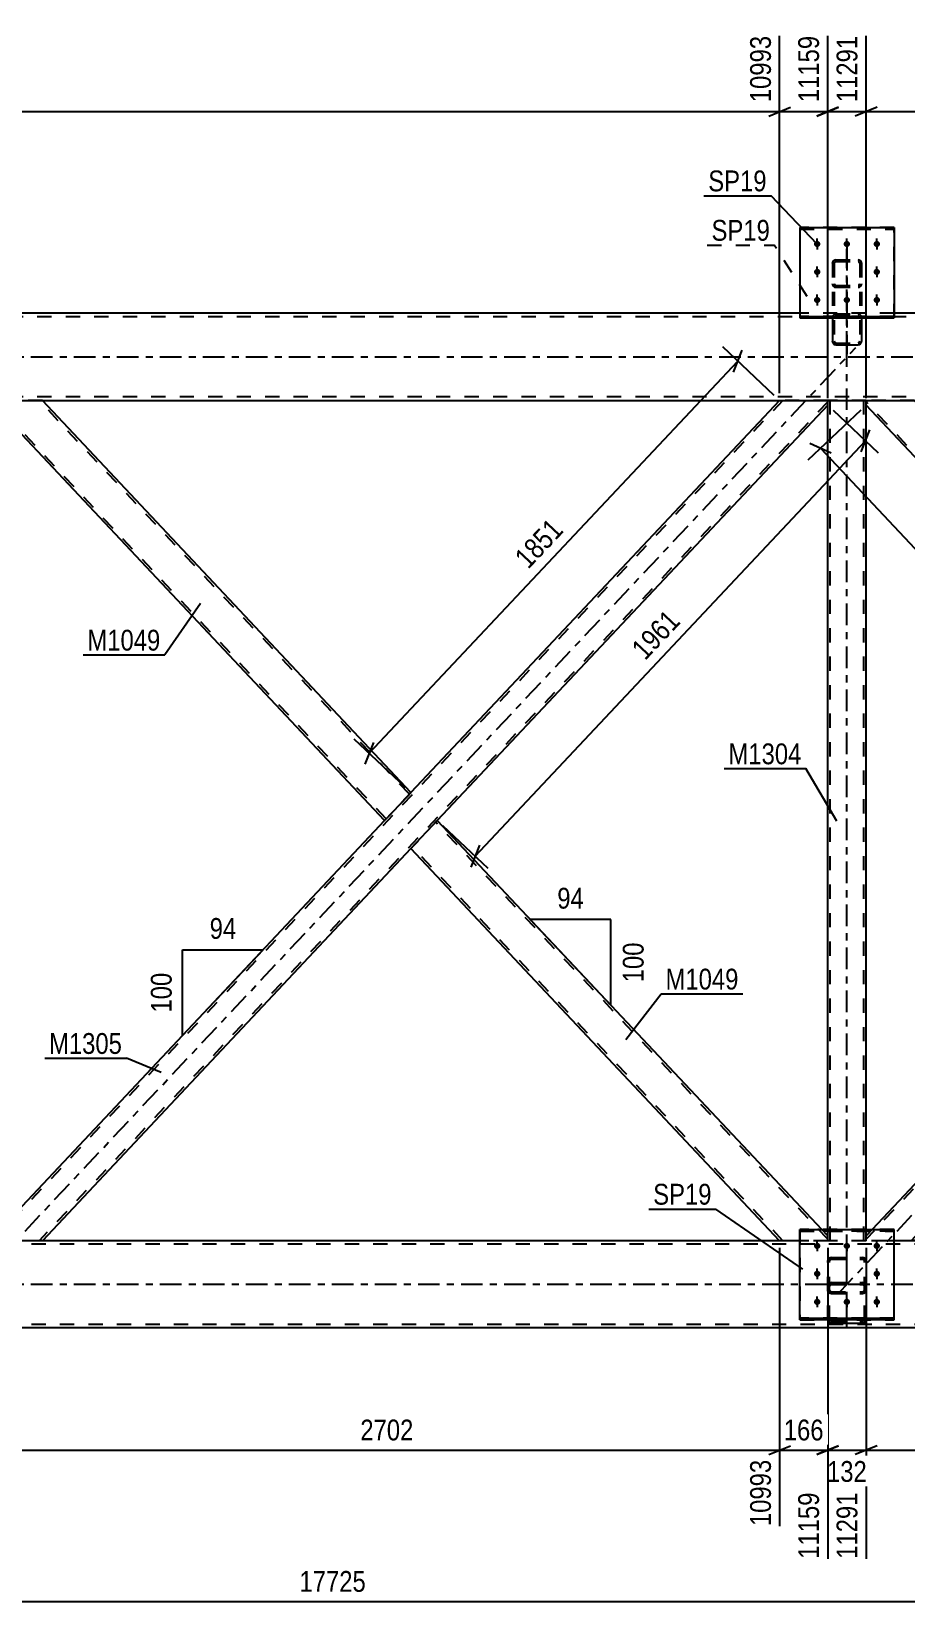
# Model space of a CAD drawing. Header units: millimetres. Extents: x 0 to 1189, y 0 to 841.
# Drawn here: x 350.8 to 471.1, y 454.9 to 671 of the extents above; entities that cross this region are included whole.
import ezdxf

# ---------------------------------------------------------------- set-up
doc = ezdxf.new("R2010")
doc.units = ezdxf.units.MM
doc.linetypes.add('DXK_LINE_DOT2', pattern=[3.9198, 1.9599, -1.9599])
doc.linetypes.add('DXK_LINE_DOT3', pattern=[5.9187, 2.979, -0.9799, 0.9799, -0.9799])
doc.styles.add('Arial Narrow', font='ARIALN.TTF', dxfattribs={"height": 0.2})

# ---------------------------------------------------------------- blocks, each defined once
blk = doc.blocks.new('Part-717048581-4066 - 3908')
at = {"color": 7, "linetype": 'DXK_LINE_DOT2'}
for p, q in [((682.07, 504.1), (84.43, 504.1)), ((469.58, 504.58), (456.58, 504.58)), ((682.07, 493.06), (84.43, 493.06))]:
    blk.add_line(p, q, dxfattribs=at)
at = {"color": 2, "linetype": 'Continuous'}
for p, q in [((456.58, 504.58), (229.58, 504.58)), ((677.27, 504.58), (469.58, 504.58)), ((677.27, 492.58), (84.43, 492.58))]:
    blk.add_line(p, q, dxfattribs=at)
at = {"color": 7, "linetype": 'DXK_LINE_DOT3'}
blk.add_line((84.43, 498.58), (682.07, 498.58), dxfattribs=at)
blk = doc.blocks.new('Bolt-717048581-3911 - 3908')
at = {"color": 1, "linetype": 'DXK_LINE_DOT2'}
for p, q in [((458.98, 642.11), (458.98, 640.97)), ((463.06, 642.11), (463.06, 640.97)), ((467.18, 642.11), (467.18, 640.97)), ((458.98, 638.27), (458.98, 637.14)), ((467.18, 638.27), (467.18, 637.14)), ((458.98, 634.4), (458.98, 633.27)), ((463.06, 634.4), (463.06, 633.27)), ((467.18, 634.4), (467.18, 633.27))]:
    blk.add_line(p, q, dxfattribs=at)
blk = doc.blocks.new('Bolt-717048581-3933 - 3908')
at = {"color": 1, "linetype": 'DXK_LINE_DOT2'}
for p, q in [((458.98, 504.26), (458.98, 503.13)), ((463.06, 504.26), (463.06, 503.13)), ((467.18, 504.26), (467.18, 503.13)), ((458.98, 500.43), (458.98, 499.29)), ((467.18, 500.43), (467.18, 499.29)), ((458.98, 496.56), (458.98, 495.42)), ((463.06, 496.56), (463.06, 495.42)), ((467.18, 496.56), (467.18, 495.42))]:
    blk.add_line(p, q, dxfattribs=at)
blk = doc.blocks.new('Bolt-717048581-3934 - 3908')
at = {"linetype": 'Continuous'}
for points in [[(458.98, 503.45), (458.89, 503.46), (458.8, 503.49), (458.72, 503.53), (458.65, 503.59), (458.6, 503.66), (458.56, 503.74), (458.54, 503.82), (458.54, 503.91), (458.56, 503.99), (458.6, 504.07), (458.65, 504.14), (458.72, 504.2), (458.8, 504.24), (458.89, 504.27), (458.98, 504.28), (459.07, 504.27), (459.16, 504.24), (459.24, 504.2), (459.31, 504.14), (459.36, 504.07), (459.4, 503.99), (459.42, 503.91), (459.42, 503.82), (459.4, 503.74), (459.36, 503.66), (459.31, 503.59), (459.24, 503.53), (459.16, 503.49), (459.07, 503.46)], [(463.06, 503.45), (462.97, 503.46), (462.88, 503.49), (462.8, 503.53), (462.73, 503.59), (462.68, 503.66), (462.64, 503.74), (462.62, 503.82), (462.62, 503.91), (462.64, 503.99), (462.68, 504.07), (462.73, 504.14), (462.8, 504.2), (462.88, 504.24), (462.97, 504.27), (463.06, 504.28), (463.15, 504.27), (463.24, 504.24), (463.32, 504.2), (463.39, 504.14), (463.44, 504.07), (463.48, 503.99), (463.5, 503.91), (463.5, 503.82), (463.48, 503.74), (463.44, 503.66), (463.39, 503.59), (463.32, 503.53), (463.24, 503.49), (463.15, 503.46)], [(467.18, 503.45), (467.09, 503.46), (467, 503.49), (466.92, 503.53), (466.85, 503.59), (466.8, 503.66), (466.76, 503.74), (466.74, 503.82), (466.74, 503.91), (466.76, 503.99), (466.8, 504.07), (466.85, 504.14), (466.92, 504.2), (467, 504.24), (467.09, 504.27), (467.18, 504.28), (467.27, 504.27), (467.36, 504.24), (467.44, 504.2), (467.51, 504.14), (467.56, 504.07), (467.6, 503.99), (467.62, 503.91), (467.62, 503.82), (467.6, 503.74), (467.56, 503.66), (467.51, 503.59), (467.44, 503.53), (467.36, 503.49), (467.27, 503.46)], [(458.98, 499.62), (458.89, 499.63), (458.8, 499.65), (458.72, 499.7), (458.65, 499.75), (458.6, 499.82), (458.56, 499.9), (458.54, 499.99), (458.54, 500.07), (458.56, 500.16), (458.6, 500.24), (458.65, 500.31), (458.72, 500.36), (458.8, 500.41), (458.89, 500.43), (458.98, 500.44), (459.07, 500.43), (459.16, 500.41), (459.24, 500.36), (459.31, 500.31), (459.36, 500.24), (459.4, 500.16), (459.42, 500.07), (459.42, 499.99), (459.4, 499.9), (459.36, 499.82), (459.31, 499.75), (459.24, 499.7), (459.16, 499.65), (459.07, 499.63)], [(467.18, 499.62), (467.09, 499.63), (467, 499.65), (466.92, 499.7), (466.85, 499.75), (466.8, 499.82), (466.76, 499.9), (466.74, 499.99), (466.74, 500.07), (466.76, 500.16), (466.8, 500.24), (466.85, 500.31), (466.92, 500.36), (467, 500.41), (467.09, 500.43), (467.18, 500.44), (467.27, 500.43), (467.36, 500.41), (467.44, 500.36), (467.51, 500.31), (467.56, 500.24), (467.6, 500.16), (467.62, 500.07), (467.62, 499.99), (467.6, 499.9), (467.56, 499.82), (467.51, 499.75), (467.44, 499.7), (467.36, 499.65), (467.27, 499.63)], [(458.98, 495.74), (458.89, 495.75), (458.8, 495.78), (458.72, 495.82), (458.65, 495.88), (458.6, 495.95), (458.56, 496.03), (458.54, 496.12), (458.54, 496.2), (458.56, 496.29), (458.6, 496.37), (458.65, 496.44), (458.72, 496.49), (458.8, 496.54), (458.89, 496.56), (458.98, 496.57), (459.07, 496.56), (459.16, 496.54), (459.24, 496.49), (459.31, 496.44), (459.36, 496.37), (459.4, 496.29), (459.42, 496.2), (459.42, 496.12), (459.4, 496.03), (459.36, 495.95), (459.31, 495.88), (459.24, 495.82), (459.16, 495.78), (459.07, 495.75)], [(463.06, 495.74), (462.97, 495.75), (462.88, 495.78), (462.8, 495.82), (462.73, 495.88), (462.68, 495.95), (462.64, 496.03), (462.62, 496.12), (462.62, 496.2), (462.64, 496.29), (462.68, 496.37), (462.73, 496.44), (462.8, 496.49), (462.88, 496.54), (462.97, 496.56), (463.06, 496.57), (463.15, 496.56), (463.24, 496.54), (463.32, 496.49), (463.39, 496.44), (463.44, 496.37), (463.48, 496.29), (463.5, 496.2), (463.5, 496.12), (463.48, 496.03), (463.44, 495.95), (463.39, 495.88), (463.32, 495.82), (463.24, 495.78), (463.15, 495.75)], [(467.18, 495.74), (467.09, 495.75), (467, 495.78), (466.92, 495.82), (466.85, 495.88), (466.8, 495.95), (466.76, 496.03), (466.74, 496.12), (466.74, 496.2), (466.76, 496.29), (466.8, 496.37), (466.85, 496.44), (466.92, 496.49), (467, 496.54), (467.09, 496.56), (467.18, 496.57), (467.27, 496.56), (467.36, 496.54), (467.44, 496.49), (467.51, 496.44), (467.56, 496.37), (467.6, 496.29), (467.62, 496.2), (467.62, 496.12), (467.6, 496.03), (467.56, 495.95), (467.51, 495.88), (467.44, 495.82), (467.36, 495.78), (467.27, 495.75)]]:
    blk.add_hatch(color=1, dxfattribs=at).paths.add_polyline_path(points)
at = {"color": 1, "linetype": 'Continuous'}
for p, q in [((458.98, 503.47), (458.98, 504.6)), ((463.06, 503.47), (463.06, 504.6)), ((467.18, 503.47), (467.18, 504.6)), ((458.98, 499.63), (458.98, 500.77)), ((467.18, 499.63), (467.18, 500.77)), ((458.98, 495.76), (458.98, 496.9)), ((463.06, 495.76), (463.06, 496.9)), ((467.18, 495.76), (467.18, 496.9))]:
    blk.add_line(p, q, dxfattribs=at)
blk = doc.blocks.new('Bolt-717048581-3940 - 3908')
at = {"linetype": 'Continuous'}
for points in [[(458.98, 641.3), (458.89, 641.31), (458.8, 641.33), (458.72, 641.38), (458.65, 641.43), (458.6, 641.5), (458.56, 641.58), (458.54, 641.67), (458.54, 641.75), (458.56, 641.84), (458.6, 641.92), (458.65, 641.99), (458.72, 642.04), (458.8, 642.09), (458.89, 642.11), (458.98, 642.12), (459.07, 642.11), (459.16, 642.09), (459.24, 642.04), (459.31, 641.99), (459.36, 641.92), (459.4, 641.84), (459.42, 641.75), (459.42, 641.67), (459.4, 641.58), (459.36, 641.5), (459.31, 641.43), (459.24, 641.38), (459.16, 641.33), (459.07, 641.31)], [(463.06, 641.3), (462.97, 641.31), (462.88, 641.33), (462.8, 641.38), (462.73, 641.43), (462.68, 641.5), (462.64, 641.58), (462.62, 641.67), (462.62, 641.75), (462.64, 641.84), (462.68, 641.92), (462.73, 641.99), (462.8, 642.04), (462.88, 642.09), (462.97, 642.11), (463.06, 642.12), (463.15, 642.11), (463.24, 642.09), (463.32, 642.04), (463.39, 641.99), (463.44, 641.92), (463.48, 641.84), (463.5, 641.75), (463.5, 641.67), (463.48, 641.58), (463.44, 641.5), (463.39, 641.43), (463.32, 641.38), (463.24, 641.33), (463.15, 641.31)], [(467.18, 641.3), (467.09, 641.31), (467, 641.33), (466.92, 641.38), (466.85, 641.43), (466.8, 641.5), (466.76, 641.58), (466.74, 641.67), (466.74, 641.75), (466.76, 641.84), (466.8, 641.92), (466.85, 641.99), (466.92, 642.04), (467, 642.09), (467.09, 642.11), (467.18, 642.12), (467.27, 642.11), (467.36, 642.09), (467.44, 642.04), (467.51, 641.99), (467.56, 641.92), (467.6, 641.84), (467.62, 641.75), (467.62, 641.67), (467.6, 641.58), (467.56, 641.5), (467.51, 641.43), (467.44, 641.38), (467.36, 641.33), (467.27, 641.31)], [(458.98, 637.46), (458.89, 637.47), (458.8, 637.5), (458.72, 637.54), (458.65, 637.6), (458.6, 637.67), (458.56, 637.75), (458.54, 637.83), (458.54, 637.92), (458.56, 638), (458.6, 638.08), (458.65, 638.15), (458.72, 638.21), (458.8, 638.25), (458.89, 638.28), (458.98, 638.29), (459.07, 638.28), (459.16, 638.25), (459.24, 638.21), (459.31, 638.15), (459.36, 638.08), (459.4, 638), (459.42, 637.92), (459.42, 637.83), (459.4, 637.75), (459.36, 637.67), (459.31, 637.6), (459.24, 637.54), (459.16, 637.5), (459.07, 637.47)], [(467.18, 637.46), (467.09, 637.47), (467, 637.5), (466.92, 637.54), (466.85, 637.6), (466.8, 637.67), (466.76, 637.75), (466.74, 637.83), (466.74, 637.92), (466.76, 638), (466.8, 638.08), (466.85, 638.15), (466.92, 638.21), (467, 638.25), (467.09, 638.28), (467.18, 638.29), (467.27, 638.28), (467.36, 638.25), (467.44, 638.21), (467.51, 638.15), (467.56, 638.08), (467.6, 638), (467.62, 637.92), (467.62, 637.83), (467.6, 637.75), (467.56, 637.67), (467.51, 637.6), (467.44, 637.54), (467.36, 637.5), (467.27, 637.47)], [(458.98, 633.59), (458.89, 633.6), (458.8, 633.63), (458.72, 633.67), (458.65, 633.73), (458.6, 633.8), (458.56, 633.88), (458.54, 633.96), (458.54, 634.05), (458.56, 634.13), (458.6, 634.21), (458.65, 634.28), (458.72, 634.34), (458.8, 634.38), (458.89, 634.41), (458.98, 634.42), (459.07, 634.41), (459.16, 634.38), (459.24, 634.34), (459.31, 634.28), (459.36, 634.21), (459.4, 634.13), (459.42, 634.05), (459.42, 633.96), (459.4, 633.88), (459.36, 633.8), (459.31, 633.73), (459.24, 633.67), (459.16, 633.63), (459.07, 633.6)], [(463.06, 633.59), (462.97, 633.6), (462.88, 633.63), (462.8, 633.67), (462.73, 633.73), (462.68, 633.8), (462.64, 633.88), (462.62, 633.96), (462.62, 634.05), (462.64, 634.13), (462.68, 634.21), (462.73, 634.28), (462.8, 634.34), (462.88, 634.38), (462.97, 634.41), (463.06, 634.42), (463.15, 634.41), (463.24, 634.38), (463.32, 634.34), (463.39, 634.28), (463.44, 634.21), (463.48, 634.13), (463.5, 634.05), (463.5, 633.96), (463.48, 633.88), (463.44, 633.8), (463.39, 633.73), (463.32, 633.67), (463.24, 633.63), (463.15, 633.6)], [(467.18, 633.59), (467.09, 633.6), (467, 633.63), (466.92, 633.67), (466.85, 633.73), (466.8, 633.8), (466.76, 633.88), (466.74, 633.96), (466.74, 634.05), (466.76, 634.13), (466.8, 634.21), (466.85, 634.28), (466.92, 634.34), (467, 634.38), (467.09, 634.41), (467.18, 634.42), (467.27, 634.41), (467.36, 634.38), (467.44, 634.34), (467.51, 634.28), (467.56, 634.21), (467.6, 634.13), (467.62, 634.05), (467.62, 633.96), (467.6, 633.88), (467.56, 633.8), (467.51, 633.73), (467.44, 633.67), (467.36, 633.63), (467.27, 633.6)]]:
    blk.add_hatch(color=1, dxfattribs=at).paths.add_polyline_path(points)
at = {"color": 1, "linetype": 'Continuous'}
for p, q in [((458.98, 641.31), (458.98, 642.45)), ((463.06, 641.31), (463.06, 642.45)), ((467.18, 641.31), (467.18, 642.45)), ((458.98, 637.48), (458.98, 638.62)), ((467.18, 637.48), (467.18, 638.62)), ((458.98, 633.61), (458.98, 634.74)), ((463.06, 633.61), (463.06, 634.74)), ((467.18, 633.61), (467.18, 634.74))]:
    blk.add_line(p, q, dxfattribs=at)
blk = doc.blocks.new('Part-717048581-4071 - 3908')
at = {"color": 7, "linetype": 'DXK_LINE_DOT2'}
for p, q in [((722.07, 631.7), (84.43, 631.7)), ((469.58, 632.18), (456.58, 632.18)), ((722.07, 620.66), (84.43, 620.66))]:
    blk.add_line(p, q, dxfattribs=at)
at = {"color": 2, "linetype": 'Continuous'}
for p, q in [((456.58, 632.18), (229.58, 632.18)), ((696.57, 632.18), (469.58, 632.18)), ((220.67, 620.18), (722.07, 620.18))]:
    blk.add_line(p, q, dxfattribs=at)
at = {"color": 7, "linetype": 'DXK_LINE_DOT3'}
blk.add_line((84.43, 626.18), (722.07, 626.18), dxfattribs=at)
blk = doc.blocks.new('Part-717048581-4099 - 3908')
at = {"color": 2, "linetype": 'Continuous'}
for p, q in [((456.58, 506.12), (469.58, 506.12)), ((456.58, 493.68), (456.58, 506.12)), ((469.58, 493.68), (469.58, 506.12)), ((456.58, 493.9), (469.58, 493.9)), ((469.58, 493.68), (456.58, 493.68))]:
    blk.add_line(p, q, dxfattribs=at)
at = {"color": 7, "linetype": 'DXK_LINE_DOT2'}
blk.add_line((456.58, 505.9), (469.58, 505.9), dxfattribs=at)
blk = doc.blocks.new('Part-717048581-4091 - 3908')
at = {"color": 7, "linetype": 'DXK_LINE_DOT2'}
for p, q in [((469.58, 643.97), (456.58, 643.97)), ((456.58, 643.97), (456.58, 631.53)), ((469.58, 631.53), (469.58, 643.97)), ((456.58, 643.75), (469.58, 643.75)), ((469.58, 631.75), (456.58, 631.75)), ((456.58, 631.53), (469.58, 631.53))]:
    blk.add_line(p, q, dxfattribs=at)
blk = doc.blocks.new('Part-717048581-4094 - 3908')
at = {"color": 7, "linetype": 'DXK_LINE_DOT2'}
for p, q in [((469.58, 506.12), (456.58, 506.12)), ((456.58, 506.12), (456.58, 493.68)), ((469.58, 505.9), (456.58, 505.9)), ((469.58, 493.68), (469.58, 506.12)), ((469.58, 493.9), (456.58, 493.9)), ((456.58, 493.68), (469.58, 493.68))]:
    blk.add_line(p, q, dxfattribs=at)
blk = doc.blocks.new('Part-717048581-4119 - 3908')
at = {"color": 7, "linetype": 'DXK_LINE_DOT3'}
blk.add_line((463.07, 494.58), (463.07, 630.18), dxfattribs=at)
at = {"color": 7, "linetype": 'DXK_LINE_DOT2'}
for p, q in [((465.71, 620.18), (460.43, 620.18)), ((460.43, 619.52), (460.43, 620.18)), ((460.75, 504.58), (460.75, 620.18)), ((465.39, 504.58), (465.39, 620.18)), ((465.71, 619.52), (465.71, 620.18)), ((460.43, 504.58), (460.43, 506.12)), ((465.71, 504.58), (465.71, 506.12)), ((465.71, 504.58), (460.43, 504.58))]:
    blk.add_line(p, q, dxfattribs=at)
at = {"color": 2, "linetype": 'Continuous'}
for p, q in [((460.43, 506.12), (460.43, 619.52)), ((465.71, 506.12), (465.71, 619.52))]:
    blk.add_line(p, q, dxfattribs=at)
blk = doc.blocks.new('Part-717048581-4120 - 3908')
at = {"color": 7, "linetype": 'DXK_LINE_DOT2'}
for p, q in [((461.38, 639.48), (461.22, 639.39)), ((461.56, 639.52), (461.38, 639.48)), ((461.56, 639.52), (464.6, 639.52)), ((464.79, 639.48), (464.6, 639.52)), ((464.94, 639.39), (464.79, 639.48)), ((461.12, 639.24), (461.08, 639.07)), ((461.08, 639.07), (461.08, 631.53)), ((461.22, 639.39), (461.12, 639.24)), ((461.32, 639.07), (461.34, 639.15)), ((461.32, 639.07), (461.32, 628.34)), ((461.34, 639.15), (461.39, 639.23)), ((461.39, 639.23), (461.47, 639.28)), ((461.47, 639.28), (461.56, 639.29)), ((461.56, 639.29), (464.6, 639.29)), ((464.6, 639.29), (464.69, 639.28)), ((464.69, 639.28), (464.77, 639.23)), ((464.77, 639.23), (464.82, 639.15)), ((464.82, 639.15), (464.84, 639.07)), ((464.84, 639.07), (464.84, 628.34)), ((465.05, 639.24), (464.94, 639.39)), ((465.08, 639.07), (465.05, 639.24)), ((465.08, 639.07), (465.08, 631.53)), ((461.08, 636.21), (461.12, 636.04)), ((461.12, 636.04), (461.22, 635.89)), ((461.22, 635.89), (461.38, 635.79)), ((461.34, 636.12), (461.32, 636.21)), ((461.39, 636.05), (461.34, 636.12)), ((461.38, 635.79), (461.56, 635.76)), ((461.47, 636), (461.39, 636.05)), ((461.56, 635.98), (461.47, 636)), ((461.56, 635.98), (464.6, 635.98)), ((461.56, 635.76), (464.6, 635.76)), ((464.69, 636), (464.6, 635.98)), ((464.6, 635.76), (464.79, 635.79)), ((464.77, 636.05), (464.69, 636)), ((464.82, 636.12), (464.77, 636.05)), ((464.79, 635.79), (464.94, 635.89)), ((464.84, 636.21), (464.82, 636.12)), ((464.94, 635.89), (465.05, 636.04)), ((465.05, 636.04), (465.08, 636.21)), ((461.08, 631.57), (461.12, 631.77)), ((461.34, 631.67), (461.32, 631.57)), ((461.39, 631.75), (461.34, 631.67)), ((461.38, 632.04), (461.56, 632.08)), ((461.47, 631.81), (461.39, 631.75)), ((461.56, 631.83), (461.47, 631.81)), ((461.56, 632.08), (464.6, 632.08)), ((461.56, 631.83), (464.6, 631.83)), ((464.6, 632.08), (464.79, 632.04)), ((464.69, 631.81), (464.6, 631.83)), ((464.77, 631.75), (464.69, 631.81)), ((464.82, 631.67), (464.77, 631.75)), ((464.84, 631.57), (464.82, 631.67)), ((465.05, 631.77), (465.08, 631.57)), ((461.32, 628.34), (461.34, 628.24)), ((461.34, 628.24), (461.39, 628.15)), ((461.39, 628.15), (461.47, 628.1)), ((461.47, 628.1), (461.56, 628.08)), ((461.56, 628.08), (464.6, 628.08)), ((464.6, 628.08), (464.69, 628.1)), ((464.69, 628.1), (464.77, 628.15)), ((464.77, 628.15), (464.82, 628.24)), ((464.82, 628.24), (464.84, 628.34))]:
    blk.add_line(p, q, dxfattribs=at)
at = {"color": 7, "linetype": 'DXK_LINE_DOT3'}
blk.add_line((463.08, 626.53), (463.08, 641.06), dxfattribs=at)
at = {"color": 2, "linetype": 'Continuous'}
for p, q in [((461.08, 631.53), (461.08, 628.34)), ((465.08, 631.53), (465.08, 628.34)), ((461.12, 628.14), (461.08, 628.34)), ((461.56, 627.82), (461.38, 627.86)), ((461.56, 627.82), (464.6, 627.82)), ((464.79, 627.86), (464.6, 627.82)), ((465.08, 628.34), (465.05, 628.14))]:
    blk.add_line(p, q, dxfattribs=at)
at = {"color": 7, "linetype": 'DXK_LINE_DOT2'}
for centre, start, end in [((461.58, 631.59), 114.32, 159.2417), ((464.58, 631.59), 20.7583, 65.68)]:
    blk.add_arc(centre, 0.496, start, end, dxfattribs=at)
at = {"color": 2, "linetype": 'Continuous'}
for centre, start, end in [((461.58, 628.32), 200.7583, 245.68), ((464.58, 628.32), 294.32, 339.2417)]:
    blk.add_arc(centre, 0.496, start, end, dxfattribs=at)
blk = doc.blocks.new('Part-717048581-4121 - 3908')
at = {"color": 7, "linetype": 'DXK_LINE_DOT2'}
for p, q in [((460.48, 501.99), (460.44, 501.82)), ((460.44, 493.72), (460.44, 501.82)), ((460.58, 502.14), (460.48, 501.99)), ((460.74, 502.24), (460.58, 502.14)), ((460.68, 501.82), (460.7, 501.91)), ((460.68, 493.72), (460.68, 501.82)), ((460.7, 501.91), (460.75, 501.98)), ((460.92, 502.27), (460.74, 502.24)), ((460.75, 501.98), (460.83, 502.03)), ((460.83, 502.03), (460.92, 502.05)), ((460.92, 502.27), (465.24, 502.27)), ((460.92, 502.05), (465.24, 502.05)), ((465.43, 502.24), (465.24, 502.27)), ((465.24, 502.05), (465.33, 502.03)), ((465.33, 502.03), (465.41, 501.98)), ((465.41, 501.98), (465.46, 501.91)), ((465.58, 502.14), (465.43, 502.24)), ((465.46, 501.91), (465.48, 501.82)), ((465.48, 493.72), (465.48, 501.82)), ((465.69, 501.99), (465.58, 502.14)), ((465.72, 501.82), (465.69, 501.99)), ((465.72, 493.72), (465.72, 501.82)), ((460.44, 498.32), (460.48, 498.51)), ((460.44, 497.76), (460.48, 497.59)), ((460.48, 497.59), (460.58, 497.44)), ((460.58, 497.44), (460.74, 497.35)), ((460.7, 498.41), (460.68, 498.32)), ((460.7, 497.68), (460.68, 497.76)), ((460.75, 498.5), (460.7, 498.41)), ((460.75, 497.6), (460.7, 497.68)), ((460.74, 498.79), (460.92, 498.83)), ((460.74, 497.35), (460.92, 497.31)), ((460.83, 498.55), (460.75, 498.5)), ((460.83, 497.55), (460.75, 497.6)), ((460.92, 498.57), (460.83, 498.55)), ((460.92, 497.54), (460.83, 497.55)), ((460.92, 498.83), (465.24, 498.83)), ((460.92, 498.57), (465.24, 498.57)), ((460.92, 497.54), (465.24, 497.54)), ((460.92, 497.31), (465.24, 497.31)), ((465.24, 498.83), (465.43, 498.79)), ((465.33, 498.55), (465.24, 498.57)), ((465.33, 497.55), (465.24, 497.54)), ((465.24, 497.31), (465.43, 497.35)), ((465.41, 498.5), (465.33, 498.55)), ((465.41, 497.6), (465.33, 497.55)), ((465.46, 498.41), (465.41, 498.5)), ((465.46, 497.68), (465.41, 497.6)), ((465.43, 497.35), (465.58, 497.44)), ((465.48, 498.32), (465.46, 498.41)), ((465.48, 497.76), (465.46, 497.68)), ((465.58, 497.44), (465.69, 497.59)), ((465.69, 498.51), (465.72, 498.32)), ((465.69, 497.59), (465.72, 497.76)), ((460.45, 493.68), (460.44, 493.72)), ((460.68, 493.72), (460.7, 493.62)), ((460.7, 493.62), (460.75, 493.54)), ((460.75, 493.54), (460.83, 493.48)), ((460.83, 493.48), (460.92, 493.46)), ((460.92, 493.46), (465.24, 493.46)), ((465.24, 493.46), (465.33, 493.48)), ((465.33, 493.48), (465.41, 493.54)), ((465.41, 493.54), (465.46, 493.62)), ((465.46, 493.62), (465.48, 493.72)), ((465.72, 493.72), (465.72, 493.68))]:
    blk.add_line(p, q, dxfattribs=at)
at = {"color": 7, "linetype": 'DXK_LINE_DOT3'}
blk.add_line((463.08, 492.6), (463.08, 503.21), dxfattribs=at)
at = {"color": 2, "linetype": 'Continuous'}
for p, q in [((460.48, 493.52), (460.45, 493.68)), ((460.92, 493.21), (460.74, 493.25)), ((460.92, 493.21), (465.24, 493.21)), ((465.43, 493.25), (465.24, 493.21)), ((465.72, 493.68), (465.69, 493.52))]:
    blk.add_line(p, q, dxfattribs=at)
at = {"color": 7, "linetype": 'DXK_LINE_DOT2'}
for centre, start, end in [((460.94, 498.33), 114.3199, 159.2417), ((465.22, 498.33), 20.7583, 65.6801)]:
    blk.add_arc(centre, 0.496, start, end, dxfattribs=at)
at = {"color": 2, "linetype": 'Continuous'}
for centre, start, end in [((460.94, 493.7), 200.7583, 245.6801), ((465.22, 493.7), 294.3199, 339.2417)]:
    blk.add_arc(centre, 0.496, start, end, dxfattribs=at)
blk = doc.blocks.new('Part-717048581-4136 - 3908')
at = {"color": 7, "linetype": 'DXK_LINE_DOT2'}
for p, q in [((461.22, 639.39), (461.38, 639.48)), ((461.38, 639.48), (461.56, 639.52)), ((461.56, 639.52), (464.6, 639.52)), ((464.6, 639.52), (464.79, 639.48)), ((464.79, 639.48), (464.94, 639.39)), ((461.08, 639.07), (461.12, 639.24)), ((461.08, 639.07), (461.08, 628.34)), ((461.12, 639.24), (461.22, 639.39)), ((461.34, 639.15), (461.32, 639.07)), ((461.32, 639.07), (461.32, 628.34)), ((461.39, 639.23), (461.34, 639.15)), ((461.47, 639.28), (461.39, 639.23)), ((461.56, 639.29), (461.47, 639.28)), ((461.56, 639.29), (464.6, 639.29)), ((464.69, 639.28), (464.6, 639.29)), ((464.77, 639.23), (464.69, 639.28)), ((464.82, 639.15), (464.77, 639.23)), ((464.84, 639.07), (464.82, 639.15)), ((464.84, 639.07), (464.84, 628.34)), ((464.94, 639.39), (465.05, 639.24)), ((465.05, 639.24), (465.08, 639.07)), ((465.08, 639.07), (465.08, 628.34)), ((461.12, 636.04), (461.08, 636.21)), ((461.22, 635.89), (461.12, 636.04)), ((461.38, 635.79), (461.22, 635.89)), ((461.32, 636.21), (461.34, 636.12)), ((461.34, 636.12), (461.39, 636.05)), ((461.56, 635.76), (461.38, 635.79)), ((461.39, 636.05), (461.47, 636)), ((461.47, 636), (461.56, 635.99)), ((461.56, 635.99), (464.6, 635.99)), ((461.56, 635.76), (464.6, 635.76)), ((464.6, 635.99), (464.69, 636)), ((464.79, 635.79), (464.6, 635.76)), ((464.69, 636), (464.77, 636.05)), ((464.77, 636.05), (464.82, 636.12)), ((464.94, 635.89), (464.79, 635.79)), ((464.82, 636.12), (464.84, 636.21)), ((465.05, 636.04), (464.94, 635.89)), ((465.08, 636.21), (465.05, 636.04)), ((461.11, 631.7), (461.08, 631.57)), ((461.12, 631.77), (461.11, 631.7)), ((461.32, 631.57), (461.34, 631.67)), ((461.34, 631.67), (461.39, 631.75)), ((461.56, 632.08), (461.38, 632.04)), ((461.39, 631.75), (461.47, 631.81)), ((461.47, 631.81), (461.56, 631.83)), ((461.56, 632.08), (464.6, 632.08)), ((461.56, 631.83), (464.6, 631.83)), ((464.77, 632.05), (464.6, 632.08)), ((464.6, 631.83), (464.69, 631.81)), ((464.69, 631.81), (464.77, 631.75)), ((464.79, 632.04), (464.77, 632.05)), ((464.77, 631.75), (464.82, 631.67)), ((464.82, 631.67), (464.84, 631.57)), ((465.06, 631.7), (465.05, 631.77)), ((465.08, 631.57), (465.06, 631.7)), ((461.08, 628.34), (461.12, 628.14)), ((461.34, 628.24), (461.32, 628.34)), ((461.39, 628.15), (461.34, 628.24)), ((461.38, 627.86), (461.56, 627.82)), ((461.47, 628.1), (461.39, 628.15)), ((461.56, 628.08), (461.47, 628.1)), ((461.56, 628.08), (464.6, 628.08)), ((461.56, 627.82), (464.6, 627.82)), ((464.69, 628.1), (464.6, 628.08)), ((464.6, 627.82), (464.79, 627.86)), ((464.77, 628.15), (464.69, 628.1)), ((464.82, 628.24), (464.77, 628.15)), ((464.84, 628.34), (464.82, 628.24)), ((465.05, 628.14), (465.08, 628.34))]:
    blk.add_line(p, q, dxfattribs=at)
at = {"color": 7, "linetype": 'DXK_LINE_DOT3'}
blk.add_line((463.08, 641.06), (463.08, 626.53), dxfattribs=at)
at = {"color": 7, "linetype": 'DXK_LINE_DOT2'}
for centre, start, end in [((461.58, 631.59), 114.32, 159.2417), ((464.58, 631.59), 20.7583, 65.68), ((461.58, 628.32), 200.7583, 245.68), ((464.58, 628.32), 294.32, 339.2417)]:
    blk.add_arc(centre, 0.496, start, end, dxfattribs=at)
blk = doc.blocks.new('Part-717048581-4137 - 3908')
at = {"color": 7, "linetype": 'DXK_LINE_DOT2'}
for p, q in [((460.44, 501.82), (460.48, 501.99)), ((460.44, 493.72), (460.44, 501.82)), ((460.48, 501.99), (460.58, 502.14)), ((460.58, 502.14), (460.74, 502.24)), ((460.7, 501.91), (460.68, 501.82)), ((460.68, 493.72), (460.68, 501.82)), ((460.75, 501.98), (460.7, 501.91)), ((460.74, 502.24), (460.92, 502.27)), ((460.83, 502.03), (460.75, 501.98)), ((460.92, 502.05), (460.83, 502.03)), ((460.92, 502.27), (465.24, 502.27)), ((460.92, 502.05), (465.24, 502.05)), ((465.24, 502.27), (465.43, 502.24)), ((465.33, 502.03), (465.24, 502.05)), ((465.41, 501.98), (465.33, 502.03)), ((465.46, 501.91), (465.41, 501.98)), ((465.43, 502.24), (465.58, 502.14)), ((465.48, 501.82), (465.46, 501.91)), ((465.48, 493.72), (465.48, 501.82)), ((465.58, 502.14), (465.69, 501.99)), ((465.69, 501.99), (465.72, 501.82)), ((465.72, 493.72), (465.72, 501.82)), ((460.48, 498.51), (460.44, 498.32)), ((460.48, 497.59), (460.44, 497.76)), ((460.58, 497.44), (460.48, 497.59)), ((460.74, 497.35), (460.58, 497.44)), ((460.68, 498.32), (460.7, 498.41)), ((460.68, 497.76), (460.7, 497.68)), ((460.7, 498.41), (460.75, 498.5)), ((460.7, 497.68), (460.75, 497.6)), ((460.92, 498.83), (460.74, 498.79)), ((460.92, 497.31), (460.74, 497.35)), ((460.75, 498.5), (460.83, 498.55)), ((460.75, 497.6), (460.83, 497.55)), ((460.83, 498.55), (460.92, 498.57)), ((460.83, 497.55), (460.92, 497.54)), ((460.92, 498.83), (465.24, 498.83)), ((460.92, 498.57), (465.24, 498.57)), ((460.92, 497.54), (465.24, 497.54)), ((460.92, 497.31), (465.24, 497.31)), ((465.43, 498.79), (465.24, 498.83)), ((465.24, 498.57), (465.33, 498.55)), ((465.24, 497.54), (465.33, 497.55)), ((465.43, 497.35), (465.24, 497.31)), ((465.33, 498.55), (465.41, 498.5)), ((465.33, 497.55), (465.41, 497.6)), ((465.41, 498.5), (465.46, 498.41)), ((465.41, 497.6), (465.46, 497.68)), ((465.58, 497.44), (465.43, 497.35)), ((465.46, 498.41), (465.48, 498.32)), ((465.46, 497.68), (465.48, 497.76)), ((465.69, 497.59), (465.58, 497.44)), ((465.72, 498.32), (465.69, 498.51)), ((465.72, 497.76), (465.69, 497.59)), ((460.44, 493.72), (460.48, 493.52)), ((460.7, 493.62), (460.68, 493.72)), ((460.75, 493.54), (460.7, 493.62)), ((460.74, 493.25), (460.92, 493.21)), ((460.83, 493.48), (460.75, 493.54)), ((460.92, 493.46), (460.83, 493.48)), ((460.92, 493.46), (465.24, 493.46)), ((460.92, 493.21), (465.24, 493.21)), ((465.33, 493.48), (465.24, 493.46)), ((465.24, 493.21), (465.43, 493.25)), ((465.41, 493.54), (465.33, 493.48)), ((465.46, 493.62), (465.41, 493.54)), ((465.48, 493.72), (465.46, 493.62)), ((465.69, 493.52), (465.72, 493.72))]:
    blk.add_line(p, q, dxfattribs=at)
for centre, start, end in [((460.94, 498.33), 114.3199, 159.2417), ((465.22, 498.33), 20.7583, 65.6801), ((460.94, 493.7), 200.7583, 245.6801), ((465.22, 493.7), 294.3199, 339.2417)]:
    blk.add_arc(centre, 0.496, start, end, dxfattribs=at)
blk = doc.blocks.new('Part-717048581-4142 - 3908')
at = {"color": 2, "linetype": 'Continuous'}
for p, q in [((456.58, 643.97), (469.58, 643.97)), ((456.58, 643.97), (456.58, 631.53)), ((469.58, 643.97), (469.58, 631.53)), ((456.58, 631.75), (469.58, 631.75)), ((456.58, 631.53), (469.58, 631.53))]:
    blk.add_line(p, q, dxfattribs=at)
at = {"color": 7, "linetype": 'DXK_LINE_DOT2'}
blk.add_line((456.58, 643.75), (469.58, 643.75), dxfattribs=at)
blk = doc.blocks.new('Part-717048581-4201 - 3908')
at = {"color": 2, "linetype": 'Continuous'}
for p, q in [((403.07, 558.52), (406.7, 562.38)), ((406.7, 562.38), (459.6, 506.12)), ((453.81, 504.58), (403.07, 558.52))]:
    blk.add_line(p, q, dxfattribs=at)
at = {"color": 7, "linetype": 'DXK_LINE_DOT2'}
for p, q in [((460.43, 504.77), (406.48, 562.14)), ((403.29, 558.76), (403.31, 558.78)), ((454.24, 504.58), (403.29, 558.76)), ((460.43, 505.24), (459.6, 506.12)), ((460.43, 504.58), (453.81, 504.58)), ((460.43, 504.58), (460.43, 505.24))]:
    blk.add_line(p, q, dxfattribs=at)
blk = doc.blocks.new('Part-717048581-4251 - 3908')
at = {"color": 7, "linetype": 'DXK_LINE_DOT3'}
blk.add_line((341.86, 497.29), (464.28, 627.46), dxfattribs=at)
at = {"color": 7, "linetype": 'DXK_LINE_DOT2'}
for p, q in [((454.24, 620.18), (345.71, 504.77)), ((460.43, 620.18), (453.81, 620.18)), ((460.43, 619.98), (351.9, 504.58)), ((403.07, 566.23), (399.45, 562.38)), ((406.7, 562.38), (403.07, 558.52)), ((352.34, 504.58), (345.71, 504.58))]:
    blk.add_line(p, q, dxfattribs=at)
at = {"color": 2, "linetype": 'Continuous'}
for p, q in [((453.81, 620.18), (403.07, 566.23)), ((460.43, 619.52), (460.43, 620.18)), ((460.43, 619.52), (406.7, 562.38)), ((399.45, 562.38), (345.71, 505.24)), ((403.07, 558.52), (352.34, 504.58)), ((345.71, 504.66), (345.71, 505.24)), ((345.71, 504.58), (345.71, 504.66))]:
    blk.add_line(p, q, dxfattribs=at)
blk = doc.blocks.new('Part-717048581-4266 - 3908')
at = {"color": 2, "linetype": 'Continuous'}
for p, q in [((345.71, 619.52), (345.71, 620.18)), ((403.07, 566.23), (352.34, 620.18)), ((399.45, 562.38), (345.71, 619.52)), ((403.07, 566.23), (402.63, 565.76)), ((402.63, 565.76), (399.45, 562.38))]:
    blk.add_line(p, q, dxfattribs=at)
at = {"color": 7, "linetype": 'DXK_LINE_DOT2'}
for p, q in [((352.34, 620.18), (345.71, 620.18)), ((402.85, 566), (351.9, 620.18)), ((399.67, 562.61), (345.71, 619.98)), ((403.04, 566.2), (402.63, 565.76)), ((399.67, 562.61), (399.68, 562.63))]:
    blk.add_line(p, q, dxfattribs=at)
blk = doc.blocks.new('Part-717048581-4271 - 3908')
at = {"color": 7, "linetype": 'DXK_LINE_DOT3'}
blk.add_line((461.86, 497.29), (584.28, 627.46), dxfattribs=at)
at = {"color": 7, "linetype": 'DXK_LINE_DOT2'}
for p, q in [((574.24, 620.18), (465.71, 504.77)), ((580.43, 620.18), (573.81, 620.18)), ((580.43, 619.98), (471.9, 504.58)), ((523.07, 566.23), (519.45, 562.38)), ((526.7, 562.38), (523.07, 558.52)), ((466.54, 506.12), (465.71, 505.24)), ((465.71, 504.58), (465.71, 505.24)), ((472.34, 504.58), (465.71, 504.58))]:
    blk.add_line(p, q, dxfattribs=at)
at = {"color": 2, "linetype": 'Continuous'}
for p, q in [((573.81, 620.18), (523.07, 566.23)), ((580.43, 619.52), (580.43, 620.18)), ((580.43, 619.52), (526.7, 562.38)), ((519.45, 562.38), (466.54, 506.12)), ((523.07, 558.52), (472.34, 504.58))]:
    blk.add_line(p, q, dxfattribs=at)
blk = doc.blocks.new('Part-717048581-4276 - 3908')
at = {"color": 2, "linetype": 'Continuous'}
for p, q in [((465.71, 619.52), (465.71, 620.18)), ((523.07, 566.23), (472.34, 620.18)), ((519.45, 562.38), (465.71, 619.52)), ((523.07, 566.23), (522.63, 565.76)), ((522.63, 565.76), (519.45, 562.38))]:
    blk.add_line(p, q, dxfattribs=at)
at = {"color": 7, "linetype": 'DXK_LINE_DOT2'}
for p, q in [((472.34, 620.18), (465.71, 620.18)), ((522.85, 566), (471.9, 620.18)), ((519.67, 562.61), (465.71, 619.98)), ((523.04, 566.2), (522.63, 565.76)), ((519.67, 562.61), (519.68, 562.63))]:
    blk.add_line(p, q, dxfattribs=at)
blk = doc.blocks.new('AngleDimension-717048581-10275 - 3908')
at = {"color": 7, "linetype": 'Continuous'}
for p, q in [((371.64, 544.61), (382.74, 544.61)), ((371.64, 532.81), (382.74, 544.61)), ((371.64, 532.81), (371.64, 544.61)), ((376.3, 537.77), (382.74, 544.61))]:
    blk.add_line(p, q, dxfattribs=at)
at = {"color": 0}
for points in [[(379.62, 545.51), (379.62, 549.71), (374.77, 549.71), (374.77, 545.51)], [(370.74, 542.06), (366.54, 542.06), (366.54, 535.37), (370.74, 535.37)]]:
    blk.add_wipeout(points, dxfattribs=at)
at = {"color": 3, "style": 'Arial Narrow'}
blk.add_text('94', height=2.863, dxfattribs=at).set_placement((375.37, 546.11))
blk.add_text('100', height=2.863, rotation=90.0002, dxfattribs=at).set_placement((370.14, 535.97))
blk = doc.blocks.new('StraightDimension-717048581-4456 - 3908')
at = {"color": 7, "linetype": 'Continuous'}
for p, q in [((464.98, 618.83), (457.67, 611.96)), ((460.89, 612.92), (457.96, 614.28)), ((459.42, 613.6), (513.16, 556.46)), ((518.72, 561.69), (511.41, 554.82)), ((511.69, 557.14), (514.62, 555.78))]:
    blk.add_line(p, q, dxfattribs=at)
at = {"color": 0}
blk.add_wipeout([(489.75, 582.45), (492.81, 585.32), (486.98, 591.52), (483.92, 588.65)], dxfattribs=at)
at = {"color": 3, "style": 'Arial Narrow'}
blk.add_text('1961', height=2.863, rotation=-46.7591, dxfattribs=at).set_placement((484.77, 588.62))
blk = doc.blocks.new('StraightDimension-717048581-7102 - 3908')
at = {"color": 7, "linetype": 'Continuous'}
for p, q in [((465.71, 503.58), (465.71, 460.81)), ((573.81, 503.58), (573.81, 465.31)), ((467.21, 476.35), (464.21, 475.15)), ((465.71, 475.75), (573.81, 475.75)), ((572.31, 475.15), (575.31, 476.35))]:
    blk.add_line(p, q, dxfattribs=at)
at = {"color": 0}
blk.add_wipeout([(524.01, 476.5), (524.01, 480.7), (515.5, 480.7), (515.5, 476.5)], dxfattribs=at)
at = {"color": 0, "linetype": 'Continuous'}
blk.add_wipeout([(573.21, 475.05), (569.01, 475.05), (569.01, 464.71), (573.21, 464.71)], dxfattribs=at)
at = {"color": 3, "style": 'Arial Narrow'}
blk.add_text('2702', height=2.863, dxfattribs=at).set_placement((516.1, 477.1))
at = {"color": 3, "linetype": 'Continuous', "style": 'Arial Narrow'}
blk.add_text('13993', height=2.863, rotation=90.0002, dxfattribs=at).set_placement((572.61, 465.31))
blk = doc.blocks.new('StraightDimension-717048581-5011 - 3908')
at = {"color": 7, "linetype": 'Continuous'}
for p, q in [((461.16, 618.83), (467.39, 612.97)), ((465.05, 613.11), (466.23, 616.12)), ((411.91, 557.48), (465.64, 614.62)), ((407.42, 561.69), (413.66, 555.83)), ((412.5, 558.98), (411.32, 555.97))]:
    blk.add_line(p, q, dxfattribs=at)
at = {"color": 0}
blk.add_wipeout([(441.15, 589.66), (438.09, 592.54), (432.25, 586.34), (435.31, 583.46)], dxfattribs=at)
at = {"color": 3, "style": 'Arial Narrow'}
blk.add_text('1961', height=2.863, rotation=46.7591, dxfattribs=at).set_placement((435.29, 584.31))
blk = doc.blocks.new('StraightDimension-717048581-5154 - 3908')
at = {"color": 7, "linetype": 'Continuous'}
blk.add_line((62.53, 454.92), (722.07, 454.92), dxfattribs=at)
at = {"color": 0}
blk.add_wipeout([(397.47, 455.67), (397.47, 459.87), (387.13, 459.87), (387.13, 455.67)], dxfattribs=at)
at = {"color": 3, "style": 'Arial Narrow'}
blk.add_text('17725', height=2.863, dxfattribs=at).set_placement((387.73, 456.27))
blk = doc.blocks.new('StraightDimension-717048581-7103 - 3908')
at = {"color": 7, "linetype": 'Continuous'}
for p, q in [((460.43, 503.58), (460.43, 460.81)), ((465.71, 503.58), (465.71, 460.81)), ((458.93, 475.15), (461.93, 476.35)), ((460.43, 475.75), (465.71, 475.75)), ((467.21, 476.35), (464.21, 475.15))]:
    blk.add_line(p, q, dxfattribs=at)
at = {"color": 0}
blk.add_wipeout([(466.41, 470.8), (466.41, 475), (459.73, 475), (459.73, 470.8)], dxfattribs=at)
at = {"color": 0, "linetype": 'Continuous'}
blk.add_wipeout([(465.11, 470.55), (460.91, 470.55), (460.91, 460.21), (465.11, 460.21)], dxfattribs=at)
at = {"color": 3, "style": 'Arial Narrow'}
blk.add_text('132', height=2.863, dxfattribs=at).set_placement((460.33, 471.4))
at = {"color": 3, "linetype": 'Continuous', "style": 'Arial Narrow'}
blk.add_text('11291', height=2.863, rotation=90.0002, dxfattribs=at).set_placement((464.51, 460.81))
blk = doc.blocks.new('StraightDimension-717048581-7104 - 3908')
at = {"color": 7, "linetype": 'Continuous'}
for p, q in [((453.81, 503.58), (453.81, 465.31)), ((460.43, 503.58), (460.43, 460.81)), ((452.31, 475.15), (455.31, 476.35)), ((453.81, 475.75), (460.43, 475.75)), ((461.93, 476.35), (458.93, 475.15))]:
    blk.add_line(p, q, dxfattribs=at)
at = {"color": 0}
blk.add_wipeout([(460.46, 476.5), (460.46, 480.7), (453.78, 480.7), (453.78, 476.5)], dxfattribs=at)
at = {"color": 0, "linetype": 'Continuous'}
blk.add_wipeout([(459.83, 470.55), (455.63, 470.55), (455.63, 460.21), (459.83, 460.21)], dxfattribs=at)
at = {"color": 3, "style": 'Arial Narrow'}
blk.add_text('166', height=2.863, dxfattribs=at).set_placement((454.38, 477.1))
at = {"color": 3, "linetype": 'Continuous', "style": 'Arial Narrow'}
blk.add_text('11159', height=2.863, rotation=90.0002, dxfattribs=at).set_placement((459.23, 460.81))
blk = doc.blocks.new('StraightDimension-717048581-7105 - 3908')
at = {"color": 7, "linetype": 'Continuous'}
for p, q in [((345.71, 503.58), (345.71, 462.64)), ((453.81, 503.58), (453.81, 465.31)), ((347.21, 476.35), (344.21, 475.15)), ((345.71, 475.75), (453.81, 475.75)), ((452.31, 475.15), (455.31, 476.35))]:
    blk.add_line(p, q, dxfattribs=at)
at = {"color": 0}
blk.add_wipeout([(404.01, 476.5), (404.01, 480.7), (395.5, 480.7), (395.5, 476.5)], dxfattribs=at)
at = {"color": 0, "linetype": 'Continuous'}
blk.add_wipeout([(453.21, 475.05), (449.01, 475.05), (449.01, 464.71), (453.21, 464.71)], dxfattribs=at)
at = {"color": 3, "style": 'Arial Narrow'}
blk.add_text('2702', height=2.863, dxfattribs=at).set_placement((396.1, 477.1))
at = {"color": 3, "linetype": 'Continuous', "style": 'Arial Narrow'}
blk.add_text('10993', height=2.863, rotation=90.0002, dxfattribs=at).set_placement((452.61, 465.31))
blk = doc.blocks.new('StraightDimension-717048581-7583 - 3908')
at = {"color": 7, "linetype": 'Continuous'}
for p, q in [((465.71, 620.52), (465.71, 670.36)), ((573.81, 621.18), (573.81, 670.36)), ((467.21, 660.52), (464.21, 659.32)), ((465.71, 659.92), (573.81, 659.92)), ((572.31, 659.32), (575.31, 660.52))]:
    blk.add_line(p, q, dxfattribs=at)
at = {"color": 0, "linetype": 'Continuous'}
blk.add_wipeout([(573.21, 670.96), (569.01, 670.96), (569.01, 660.62), (573.21, 660.62)], dxfattribs=at)
at = {"color": 3, "linetype": 'Continuous', "style": 'Arial Narrow'}
blk.add_text('13993', height=2.863, rotation=90.0002, dxfattribs=at).set_placement((572.61, 661.22))
blk = doc.blocks.new('StraightDimension-717048581-7584 - 3908')
at = {"color": 7, "linetype": 'Continuous'}
for p, q in [((460.43, 620.52), (460.43, 670.36)), ((465.71, 620.52), (465.71, 670.36)), ((458.93, 659.32), (461.93, 660.52)), ((460.43, 659.92), (465.71, 659.92)), ((467.21, 660.52), (464.21, 659.32))]:
    blk.add_line(p, q, dxfattribs=at)
at = {"color": 0, "linetype": 'Continuous'}
blk.add_wipeout([(465.11, 670.96), (460.91, 670.96), (460.91, 660.62), (465.11, 660.62)], dxfattribs=at)
at = {"color": 3, "linetype": 'Continuous', "style": 'Arial Narrow'}
blk.add_text('11291', height=2.863, rotation=90.0002, dxfattribs=at).set_placement((464.51, 661.22))
blk = doc.blocks.new('StraightDimension-717048581-7585 - 3908')
at = {"color": 7, "linetype": 'Continuous'}
for p, q in [((453.81, 621.18), (453.81, 670.36)), ((460.43, 620.52), (460.43, 670.36)), ((452.31, 659.32), (455.31, 660.52)), ((453.81, 659.92), (460.43, 659.92)), ((461.93, 660.52), (458.93, 659.32))]:
    blk.add_line(p, q, dxfattribs=at)
at = {"color": 0, "linetype": 'Continuous'}
blk.add_wipeout([(459.83, 670.96), (455.63, 670.96), (455.63, 660.62), (459.83, 660.62)], dxfattribs=at)
at = {"color": 3, "linetype": 'Continuous', "style": 'Arial Narrow'}
blk.add_text('11159', height=2.863, rotation=90.0002, dxfattribs=at).set_placement((459.23, 661.22))
blk = doc.blocks.new('StraightDimension-717048581-7586 - 3908')
at = {"color": 7, "linetype": 'Continuous'}
for p, q in [((453.81, 621.18), (453.81, 670.36)), ((345.71, 620.52), (345.71, 668.53)), ((347.21, 660.52), (344.21, 659.32)), ((345.71, 659.92), (453.81, 659.92)), ((452.31, 659.32), (455.31, 660.52))]:
    blk.add_line(p, q, dxfattribs=at)
at = {"color": 0, "linetype": 'Continuous'}
blk.add_wipeout([(453.21, 670.96), (449.01, 670.96), (449.01, 660.62), (453.21, 660.62)], dxfattribs=at)
at = {"color": 3, "linetype": 'Continuous', "style": 'Arial Narrow'}
blk.add_text('10993', height=2.863, rotation=90.0002, dxfattribs=at).set_placement((452.61, 661.22))
blk = doc.blocks.new('StraightDimension-717048581-9865 - 3908')
at = {"color": 7, "linetype": 'Continuous'}
for p, q in [((453.08, 620.86), (445.98, 627.54)), ((447.47, 624.08), (448.65, 627.09)), ((397.32, 571.64), (448.06, 625.59)), ((402.34, 566.92), (395.25, 573.59)), ((397.91, 573.14), (396.73, 570.13))]:
    blk.add_line(p, q, dxfattribs=at)
at = {"color": 0}
blk.add_wipeout([(425.06, 602.23), (422, 605.1), (416.17, 598.9), (419.23, 596.03)], dxfattribs=at)
at = {"color": 3, "style": 'Arial Narrow'}
blk.add_text('1851', height=2.863, rotation=46.7591, dxfattribs=at).set_placement((419.2, 596.87))
blk = doc.blocks.new('AngleDimension-717048581-10289 - 3908')
at = {"color": 7, "linetype": 'Continuous'}
for p, q in [((424.3, 543.66), (419.49, 548.77)), ((430.59, 548.77), (419.49, 548.77)), ((430.59, 536.97), (419.49, 548.77)), ((430.59, 536.97), (430.59, 548.77))]:
    blk.add_line(p, q, dxfattribs=at)
at = {"color": 0}
for points in [[(427.47, 549.67), (427.47, 553.87), (422.61, 553.87), (422.61, 549.67)], [(435.69, 546.21), (431.49, 546.21), (431.49, 539.53), (435.69, 539.53)]]:
    blk.add_wipeout(points, dxfattribs=at)
at = {"color": 3, "style": 'Arial Narrow'}
blk.add_text('94', height=2.863, dxfattribs=at).set_placement((423.21, 550.27))
blk.add_text('100', height=2.863, rotation=90.0002, dxfattribs=at).set_placement((435.09, 540.13))
blk = doc.blocks.new('Mark-717048581-4262 - 3908')
at = {"color": 0}
blk.add_wipeout([(368.59, 585.77), (368.59, 588.77), (358.54, 588.77), (358.54, 585.77)], dxfattribs=at)
blk.add_wipeout([(368.59, 585.77), (368.59, 588.77), (358.54, 588.77), (358.54, 585.77)], dxfattribs=at)
at = {"color": 30, "linetype": 'Continuous'}
for p in [(374.1, 592.26), (357.94, 585.17)]:
    blk.add_line(p, (369.19, 585.17), dxfattribs=at)
at = {"color": 3, "style": 'Arial Narrow'}
blk.add_text('M1049', height=2.863, dxfattribs=at).set_placement((358.54, 585.77))
blk = doc.blocks.new('Mark-717048581-4087 - 3908')
at = {"color": 0}
blk.add_wipeout([(452.48, 642.16), (452.48, 645.16), (444.44, 645.16), (444.44, 642.16)], dxfattribs=at)
blk.add_wipeout([(452.48, 642.16), (452.48, 645.16), (444.44, 645.16), (444.44, 642.16)], dxfattribs=at)
at = {"color": 30, "linetype": 'DXK_LINE_DOT2'}
for p in [(443.84, 641.56), (457.58, 634.48)]:
    blk.add_line(p, (453.08, 641.56), dxfattribs=at)
at = {"color": 3, "style": 'Arial Narrow'}
blk.add_text('SP19', height=2.863, dxfattribs=at).set_placement((444.44, 642.16))
blk = doc.blocks.new('Mark-717048581-4095 - 3908')
at = {"color": 0}
blk.add_wipeout([(444.45, 509.54), (444.45, 512.54), (436.41, 512.54), (436.41, 509.54)], dxfattribs=at)
blk.add_wipeout([(444.45, 509.54), (444.45, 512.54), (436.41, 512.54), (436.41, 509.54)], dxfattribs=at)
at = {"color": 30, "linetype": 'Continuous'}
for p in [(435.81, 508.94), (457, 500.68)]:
    blk.add_line(p, (445.05, 508.94), dxfattribs=at)
at = {"color": 3, "style": 'Arial Narrow'}
blk.add_text('SP19', height=2.863, dxfattribs=at).set_placement((436.41, 509.54))
blk = doc.blocks.new('Mark-717048581-4115 - 3908')
at = {"color": 0}
blk.add_wipeout([(456.82, 570.13), (456.82, 573.13), (446.77, 573.13), (446.77, 570.13)], dxfattribs=at)
blk.add_wipeout([(456.82, 570.13), (456.82, 573.13), (446.77, 573.13), (446.77, 570.13)], dxfattribs=at)
at = {"color": 30, "linetype": 'Continuous'}
for p in [(446.17, 569.53), (461.67, 562.31)]:
    blk.add_line(p, (457.42, 569.53), dxfattribs=at)
at = {"color": 3, "style": 'Arial Narrow'}
blk.add_text('M1304', height=2.863, dxfattribs=at).set_placement((446.77, 570.13))
blk = doc.blocks.new('Mark-717048581-4138 - 3908')
at = {"color": 0}
blk.add_wipeout([(452.03, 648.96), (452.03, 651.96), (443.99, 651.96), (443.99, 648.96)], dxfattribs=at)
blk.add_wipeout([(452.03, 648.96), (452.03, 651.96), (443.99, 651.96), (443.99, 648.96)], dxfattribs=at)
at = {"color": 30, "linetype": 'Continuous'}
for p in [(443.39, 648.36), (458.96, 641.69)]:
    blk.add_line(p, (452.63, 648.36), dxfattribs=at)
at = {"color": 3, "style": 'Arial Narrow'}
blk.add_text('SP19', height=2.863, dxfattribs=at).set_placement((443.99, 648.96))
blk = doc.blocks.new('Mark-717048581-4197 - 3908')
at = {"color": 0}
blk.add_wipeout([(448.16, 539.14), (448.16, 542.14), (438.11, 542.14), (438.11, 539.14)], dxfattribs=at)
blk.add_wipeout([(448.16, 539.14), (448.16, 542.14), (438.11, 542.14), (438.11, 539.14)], dxfattribs=at)
at = {"color": 30, "linetype": 'Continuous'}
for p, q in [((432.63, 532.28), (437.51, 538.54)), ((437.51, 538.54), (448.76, 538.54))]:
    blk.add_line(p, q, dxfattribs=at)
at = {"color": 3, "style": 'Arial Narrow'}
blk.add_text('M1049', height=2.863, dxfattribs=at).set_placement((438.11, 539.14))
blk = doc.blocks.new('Mark-717048581-4247 - 3908')
at = {"color": 0}
blk.add_wipeout([(363.32, 530.28), (363.32, 533.28), (353.26, 533.28), (353.26, 530.28)], dxfattribs=at)
blk.add_wipeout([(363.32, 530.28), (363.32, 533.28), (353.26, 533.28), (353.26, 530.28)], dxfattribs=at)
at = {"color": 30, "linetype": 'Continuous'}
for p in [(352.66, 529.68), (368.67, 527.71)]:
    blk.add_line(p, (363.92, 529.68), dxfattribs=at)
at = {"color": 3, "style": 'Arial Narrow'}
blk.add_text('M1305', height=2.863, dxfattribs=at).set_placement((353.26, 530.28))

msp = doc.modelspace()

# ---------------------------------------------------------------- block references
for name in ['Part-717048581-4091 - 3908', 'Part-717048581-4142 - 3908', 'Bolt-717048581-3940 - 3908', 'Bolt-717048581-3911 - 3908', 'Part-717048581-4120 - 3908', 'Part-717048581-4136 - 3908', 'Part-717048581-4071 - 3908', 'Part-717048581-4119 - 3908', 'Part-717048581-4251 - 3908', 'Part-717048581-4271 - 3908', 'Part-717048581-4266 - 3908', 'Part-717048581-4276 - 3908', 'Part-717048581-4201 - 3908', 'Part-717048581-4099 - 3908', 'Part-717048581-4094 - 3908', 'Part-717048581-4066 - 3908', 'Bolt-717048581-3934 - 3908', 'Bolt-717048581-3933 - 3908', 'Part-717048581-4121 - 3908', 'Part-717048581-4137 - 3908']:
    msp.add_blockref(name, (0, 0))

# ---------------------------------------------------------------- next in the draw order: block references
for name in ['StraightDimension-717048581-7583 - 3908', 'StraightDimension-717048581-4456 - 3908', 'AngleDimension-717048581-10275 - 3908', 'StraightDimension-717048581-7102 - 3908']:
    msp.add_blockref(name, (0, 0))

# ---------------------------------------------------------------- next in the draw order: block references
for name in ['StraightDimension-717048581-7584 - 3908', 'StraightDimension-717048581-5011 - 3908']:
    msp.add_blockref(name, (0, 0))

# ---------------------------------------------------------------- next in the draw order: block references
for name in ['StraightDimension-717048581-7585 - 3908', 'StraightDimension-717048581-5154 - 3908']:
    msp.add_blockref(name, (0, 0))

# ---------------------------------------------------------------- next in the draw order: block references
for name in ['StraightDimension-717048581-7586 - 3908', 'Mark-717048581-4262 - 3908', 'AngleDimension-717048581-10289 - 3908', 'Mark-717048581-4247 - 3908', 'StraightDimension-717048581-7103 - 3908']:
    msp.add_blockref(name, (0, 0))

# ---------------------------------------------------------------- next in the draw order: block references
for name in ['Mark-717048581-4087 - 3908', 'StraightDimension-717048581-9865 - 3908', 'Mark-717048581-4197 - 3908', 'StraightDimension-717048581-7104 - 3908']:
    msp.add_blockref(name, (0, 0))

# ---------------------------------------------------------------- next in the draw order: block references
for name in ['Mark-717048581-4138 - 3908', 'Mark-717048581-4115 - 3908', 'StraightDimension-717048581-7105 - 3908']:
    msp.add_blockref(name, (0, 0))

# ---------------------------------------------------------------- next in the draw order: block references
msp.add_blockref('Mark-717048581-4095 - 3908', (0, 0))

doc.saveas('drawing.dxf')
